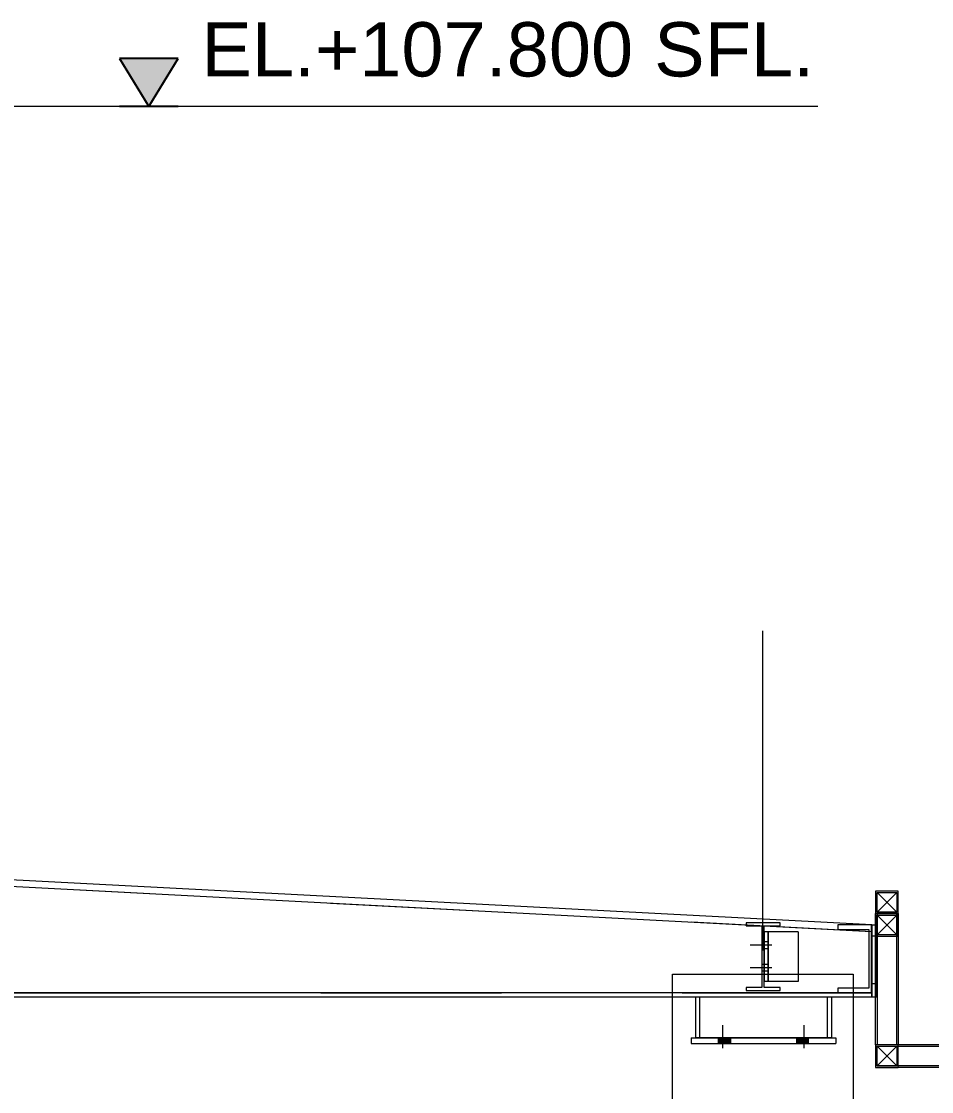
# Model space of a CAD drawing. Header units: millimetres. Extents: x 652937 to 1670132, y 1473552 to 2851037.
# Drawn here: x 663530.776 to 663532.79, y 1524559.21 to 1524561.577 of the extents above; entities that cross this region are included whole.
import ezdxf
from ezdxf.enums import TextEntityAlignment as Align

# ---------------------------------------------------------------- set-up
doc = ezdxf.new("R2010")
doc.units = ezdxf.units.MM
for name, pattern in [('Grid Line', [22.225, 12.7, -3.175, 3.175, -3.175]), ('XKITLINE00', [0]), ('XKITLINE02', [4, 2, -2])]:
    doc.linetypes.add(name, pattern=pattern)
for name, color, linetype, lineweight in [('A-230-M_FLOOR', 7, 'Continuous', 25), ('Bolt', 7, 'Continuous', 0), ('Part', 7, 'Continuous', 0), ('Z-030-M_GRID', 7, 'Continuous', 9), ('Z-230-A_LEVEL', 7, 'Continuous', 9)]:
    doc.layers.add(name, color=color, linetype=linetype, lineweight=lineweight)
doc.layers.add('DIM', color=7, linetype='Continuous')
doc.styles.add('ANGSANA', font='angsana.shx', dxfattribs={"width": 0.9})
doc.styles.add('Arial', font='arial.ttf')

# ---------------------------------------------------------------- blocks, each defined once
blk = doc.blocks.new('*A1489973')
at = {"layer": 'Part', "color": 7, "linetype": 'XKITLINE02', "lineweight": 0}
for p, q in [((567.337001, 24.773517), (553.237008, 25.512464)), ((553.237008, 25.512464), (553.237008, 24.098617)), ((567.337001, 24.098617), (567.337001, 24.773517)), ((553.237008, 24.098617), (567.337001, 24.098617))]:
    blk.add_line(p, q, dxfattribs=at)
at = {"layer": 'Part', "color": 7, "linetype": 'XKITLINE00', "lineweight": 0}
blk.add_line((567.337001, 24.773517), (567.333076, 24.773723), dxfattribs=at)
blk = doc.blocks.new('*A1490974')
at = {"layer": 'Part', "color": 7, "linetype": 'XKITLINE00', "lineweight": 0}
for p, q in [((567.337001, 24.098617), (553.237001, 24.098617)), ((567.337001, 24.048617), (553.237001, 24.048617)), ((567.337001, 24.048617), (567.337001, 24.098617))]:
    blk.add_line(p, q, dxfattribs=at)
at = {"layer": 'Part', "color": 7, "linetype": 'XKITLINE02', "lineweight": 0}
blk.add_line((553.237001, 24.098617), (553.237001, 24.048617), dxfattribs=at)
blk = doc.blocks.new('*A1491975')
at = {"layer": 'Part', "color": 7, "linetype": 'XKITLINE00', "lineweight": 0}
for p, q in [((567.337001, 24.848617), (553.237001, 25.587567)), ((567.333075, 24.77372), (553.237001, 25.512464)), ((567.337001, 24.848617), (567.333075, 24.77372))]:
    blk.add_line(p, q, dxfattribs=at)
at = {"layer": 'Part', "color": 7, "linetype": 'XKITLINE02', "lineweight": 0}
blk.add_line((553.237001, 25.587567), (553.237001, 25.512464), dxfattribs=at)
blk = doc.blocks.new('*A1502986')
at = {"layer": 'Part', "color": 7, "linetype": 'XKITLINE02', "lineweight": 0}
for p, q in [((567.627002, 24.973606), (567.377002, 24.973606)), ((567.377002, 24.973606), (567.377002, 24.723606)), ((567.627002, 24.723606), (567.627002, 24.973606)), ((567.611002, 24.739606), (567.393002, 24.957606)), ((567.611002, 24.957606), (567.393002, 24.739606)), ((567.393002, 24.739606), (567.393002, 24.957606)), ((567.393002, 24.957606), (567.611002, 24.957606)), ((567.611002, 24.957606), (567.611002, 24.739606)), ((567.611002, 24.739606), (567.393002, 24.739606)), ((567.377002, 24.723606), (567.627002, 24.723606))]:
    blk.add_line(p, q, dxfattribs=at)
blk = doc.blocks.new('*A1504988')
at = {"layer": 'Part', "color": 7, "linetype": 'XKITLINE02', "lineweight": 0}
for p, q in [((567.627002, 23.523606), (567.377002, 23.523606)), ((567.377002, 23.523606), (567.377002, 23.273606)), ((567.611002, 23.289606), (567.393002, 23.507606)), ((567.611002, 23.507606), (567.393002, 23.289606)), ((567.393002, 23.289606), (567.393002, 23.507606)), ((567.393002, 23.507606), (567.611002, 23.507606)), ((567.611002, 23.507606), (567.611002, 23.289606)), ((567.627002, 23.273606), (567.627002, 23.523606)), ((567.377002, 23.273606), (567.627002, 23.273606)), ((567.611002, 23.289606), (567.393002, 23.289606))]:
    blk.add_line(p, q, dxfattribs=at)
blk = doc.blocks.new('*A1509993')
at = {"layer": 'Part', "color": 7, "linetype": 'XKITLINE02', "lineweight": 0}
for p, q in [((566.319951, 24.873617), (565.944951, 24.873617)), ((565.944951, 24.873617), (565.944951, 24.838617)), ((566.319951, 24.838617), (566.319951, 24.873617)), ((565.944951, 24.838617), (566.119951, 24.838617)), ((566.119951, 24.838617), (566.119951, 24.158617)), ((566.144951, 24.158617), (566.144951, 24.838617)), ((566.144951, 24.838617), (566.319951, 24.838617)), ((566.119951, 24.158617), (565.944951, 24.158617)), ((565.944951, 24.158617), (565.944951, 24.123617)), ((566.319951, 24.158617), (566.144951, 24.158617)), ((566.319951, 24.123617), (566.319951, 24.158617)), ((565.944951, 24.123617), (566.319951, 24.123617))]:
    blk.add_line(p, q, dxfattribs=at)
blk = doc.blocks.new('*A1510994')
at = {"layer": 'Part', "color": 7, "linetype": 'XKITLINE02', "lineweight": 0}
for p, q in [((567.333051, 24.848617), (566.958051, 24.848617)), ((566.958051, 24.848617), (566.958051, 24.798617)), ((566.958051, 24.798617), (567.303051, 24.798617)), ((567.303051, 24.798617), (567.303051, 24.148617)), ((567.333051, 24.098617), (567.333051, 24.848617)), ((567.303051, 24.148617), (566.958051, 24.148617)), ((566.958051, 24.148617), (566.958051, 24.098617)), ((566.958051, 24.098617), (567.333051, 24.098617))]:
    blk.add_line(p, q, dxfattribs=at)
blk = doc.blocks.new('*A1511995')
at = {"layer": 'Part', "color": 7, "linetype": 'XKITLINE02', "lineweight": 0}
for p, q in [((567.627002, 24.973606), (567.377002, 24.973606)), ((567.377002, 24.973606), (567.377002, 24.723606)), ((567.627002, 24.723606), (567.627002, 24.973606)), ((567.611002, 24.739606), (567.393002, 24.957606)), ((567.611002, 24.957606), (567.393002, 24.739606)), ((567.393002, 24.739606), (567.393002, 24.957606)), ((567.393002, 24.957606), (567.611002, 24.957606)), ((567.611002, 24.957606), (567.611002, 24.739606)), ((567.611002, 24.739606), (567.393002, 24.739606)), ((567.377002, 24.723606), (567.627002, 24.723606))]:
    blk.add_line(p, q, dxfattribs=at)
blk = doc.blocks.new('*A1513997')
at = {"layer": 'Part', "color": 7, "linetype": 'XKITLINE02', "lineweight": 0}
for p, q in [((567.627002, 23.523606), (567.377002, 23.523606)), ((567.377002, 23.523606), (567.377002, 23.273606)), ((567.611002, 23.289606), (567.393002, 23.507606)), ((567.611002, 23.507606), (567.393002, 23.289606)), ((567.393002, 23.289606), (567.393002, 23.507606)), ((567.393002, 23.507606), (567.611002, 23.507606)), ((567.611002, 23.507606), (567.611002, 23.289606)), ((567.627002, 23.273606), (567.627002, 23.523606)), ((567.377002, 23.273606), (567.627002, 23.273606)), ((567.611002, 23.289606), (567.393002, 23.289606))]:
    blk.add_line(p, q, dxfattribs=at)
blk = doc.blocks.new('*A15181002')
at = {"layer": 'Bolt', "color": 7, "linetype": 'XKITLINE02', "lineweight": 0}
for p, q in [((566.229551, 24.623617), (565.989951, 24.623617)), ((566.144951, 24.661117), (566.119951, 24.661117)), ((566.189951, 24.661117), (566.144951, 24.661117)), ((566.144951, 24.586117), (566.119951, 24.586117)), ((566.189951, 24.586117), (566.144951, 24.586117)), ((566.144951, 24.411117), (566.119951, 24.411117)), ((566.189951, 24.411117), (566.144951, 24.411117)), ((566.229551, 24.373617), (565.989951, 24.373617)), ((566.144951, 24.336117), (566.119951, 24.336117)), ((566.189951, 24.336117), (566.144951, 24.336117))]:
    blk.add_line(p, q, dxfattribs=at)
blk = doc.blocks.new('*A15191003')
at = {"layer": 'Bolt'}
for points in [[(565.639, 23.539), (565.639, 23.599), (565.734, 23.599), (565.734, 23.539)], [(565.639, 23.539), (565.639, 23.599), (565.734, 23.599), (565.734, 23.539)], [(566.539, 23.539), (566.539, 23.599), (566.634, 23.599), (566.634, 23.539)], [(566.539, 23.539), (566.539, 23.599), (566.634, 23.599), (566.634, 23.539)]]:
    blk.add_hatch(color=7, dxfattribs=at).paths.add_polyline_path(points, flags=17)
at = {"layer": 'Bolt', "color": 7, "linetype": 'XKITLINE00', "lineweight": 0}
for p, q in [((565.687, 23.486), (565.687, 23.739)), ((565.687, 23.486), (565.687, 23.739)), ((566.587, 23.486), (566.587, 23.739)), ((566.587, 23.486), (566.587, 23.739)), ((565.639, 23.539), (565.639, 23.599)), ((565.639, 23.539), (565.639, 23.599)), ((565.734, 23.539), (565.734, 23.599)), ((565.734, 23.539), (565.734, 23.599)), ((566.539, 23.539), (566.539, 23.599)), ((566.539, 23.539), (566.539, 23.599)), ((566.634, 23.539), (566.634, 23.599)), ((566.634, 23.539), (566.634, 23.599))]:
    blk.add_line(p, q, dxfattribs=at)
blk = doc.blocks.new('*A15201004')
at = {"layer": 'Bolt'}
for points in [[(565.772, 23.599), (565.772, 23.539), (565.702, 23.539), (565.702, 23.599)], [(565.772, 23.599), (565.772, 23.539), (565.702, 23.539), (565.702, 23.599)], [(566.572, 23.599), (566.572, 23.539), (566.502, 23.539), (566.502, 23.599)], [(566.572, 23.599), (566.572, 23.539), (566.502, 23.539), (566.502, 23.599)]]:
    blk.add_hatch(color=7, dxfattribs=at).paths.add_polyline_path(points, flags=17)
at = {"layer": 'Bolt', "color": 7, "linetype": 'XKITLINE00', "lineweight": 0}
for p, q in [((565.702, 23.599), (565.702, 23.539)), ((565.702, 23.599), (565.702, 23.539)), ((565.737, 23.599), (565.737, 23.539)), ((565.737, 23.599), (565.737, 23.539)), ((565.772, 23.599), (565.772, 23.539)), ((565.772, 23.599), (565.772, 23.539)), ((566.502, 23.599), (566.502, 23.539)), ((566.502, 23.599), (566.502, 23.539)), ((566.537, 23.599), (566.537, 23.539)), ((566.537, 23.599), (566.537, 23.539)), ((566.572, 23.599), (566.572, 23.539)), ((566.572, 23.599), (566.572, 23.539))]:
    blk.add_line(p, q, dxfattribs=at)
blk = doc.blocks.new('*A15211005')
at = {"layer": 'Part', "color": 7, "linetype": 'XKITLINE02', "lineweight": 0}
for p, q in [((566.519951, 24.773617), (566.144951, 24.773617)), ((566.144951, 24.773617), (566.144951, 24.223617)), ((566.189951, 24.223617), (566.189951, 24.773617)), ((566.519951, 24.773617), (566.519951, 24.223617)), ((566.519951, 24.223617), (566.144951, 24.223617))]:
    blk.add_line(p, q, dxfattribs=at)
blk = doc.blocks.new('*A15221006')
at = {"layer": 'Part', "color": 7, "linetype": 'XKITLINE00', "lineweight": 0}
for p, q in [((565.387437, 23.598606), (565.387437, 24.048456)), ((566.887437, 24.048456), (565.387437, 24.048456)), ((565.432437, 23.598606), (565.432437, 24.048456)), ((566.842437, 24.048456), (566.842437, 23.598606)), ((566.887437, 24.048456), (566.887437, 23.598606))]:
    blk.add_line(p, q, dxfattribs=at)
at = {"layer": 'Part', "color": 7, "linetype": 'XKITLINE02', "lineweight": 0}
for p, q in [((565.387437, 23.598456), (565.387437, 23.598606)), ((565.387437, 23.598606), (565.387437, 23.598456)), ((566.887437, 23.598456), (565.387437, 23.598456)), ((565.432437, 23.598606), (565.432437, 23.598456)), ((565.432437, 23.598456), (565.432437, 23.598606)), ((565.432437, 23.598606), (565.432437, 23.598456)), ((566.842437, 23.598606), (566.842437, 23.598456)), ((566.842437, 23.598456), (566.842437, 23.598606)), ((566.842437, 23.598456), (566.842437, 23.598606)), ((566.842437, 23.598606), (566.842437, 23.598456)), ((566.887437, 23.598606), (566.887437, 23.598456))]:
    blk.add_line(p, q, dxfattribs=at)
blk = doc.blocks.new('*A15231007')
at = {"layer": 'Part', "color": 7, "linetype": 'XKITLINE00', "lineweight": 0}
for p, q in [((565.336983, 23.598606), (566.936983, 23.598606)), ((565.336983, 23.598606), (565.336983, 23.538606)), ((566.936983, 23.598606), (566.936983, 23.538606)), ((565.336983, 23.538606), (566.936983, 23.538606))]:
    blk.add_line(p, q, dxfattribs=at)
blk = doc.blocks.new('*A15241008')
at = {"layer": 'Part', "color": 7, "linetype": 'XKITLINE00', "lineweight": 0}
for p, q in [((567.337001, 24.848617), (567.337001, 24.048617)), ((567.337001, 24.848617), (567.387001, 24.848617)), ((567.387001, 24.848617), (567.387001, 24.048617)), ((567.387001, 24.048617), (567.337001, 24.048617))]:
    blk.add_line(p, q, dxfattribs=at)
at = {"layer": 'Part', "color": 7, "linetype": 'XKITLINE02', "lineweight": 0}
for p, q in [((567.387001, 24.723514), (567.337001, 24.723514)), ((567.387001, 24.198617), (567.337001, 24.198617))]:
    blk.add_line(p, q, dxfattribs=at)
blk = doc.blocks.new('*A15251009')
at = {"layer": 'Part', "color": 7, "linetype": 'XKITLINE00', "lineweight": 0}
for p, q in [((567.377002, 24.973606), (567.627002, 24.973606)), ((567.377002, 23.523606), (567.377002, 24.973606)), ((567.627002, 24.973606), (567.627002, 23.523606)), ((567.627002, 23.523606), (567.377002, 23.523606))]:
    blk.add_line(p, q, dxfattribs=at)
at = {"layer": 'Part', "color": 7, "linetype": 'XKITLINE02', "lineweight": 0}
for p, q in [((567.393002, 24.973606), (567.393002, 23.523606)), ((567.611002, 23.523606), (567.611002, 24.973606))]:
    blk.add_line(p, q, dxfattribs=at)
blk = doc.blocks.new('*A15271011')
at = {"layer": 'Part', "color": 7, "linetype": 'XKITLINE00', "lineweight": 0}
for p, q in [((569.627002, 23.523606), (567.377002, 23.523606)), ((567.377002, 23.523606), (567.377002, 23.273606)), ((569.627002, 23.523606), (569.627002, 23.273606)), ((569.627002, 23.273606), (567.377002, 23.273606))]:
    blk.add_line(p, q, dxfattribs=at)
at = {"layer": 'Part', "color": 7, "linetype": 'XKITLINE02', "lineweight": 0}
for p, q in [((567.377002, 23.507606), (569.627002, 23.507606)), ((569.627002, 23.289606), (567.377002, 23.289606))]:
    blk.add_line(p, q, dxfattribs=at)
blk = doc.blocks.new('*A15321016')
at = {"layer": 'Part', "color": 7, "linetype": 'XKITLINE00', "lineweight": 0}
for p, q in [((566.519951, 24.773617), (566.144951, 24.773617)), ((566.144951, 24.773617), (566.144951, 24.223617)), ((566.189951, 24.773617), (566.189951, 24.223617)), ((566.519951, 24.773617), (566.519951, 24.223617)), ((566.519951, 24.223617), (566.144951, 24.223617))]:
    blk.add_line(p, q, dxfattribs=at)
blk = doc.blocks.new('*A15351019')
at = {"layer": 'Part', "color": 7, "linetype": 'XKITLINE00', "lineweight": 0}
for p, q in [((567.377002, 24.973606), (567.627002, 24.973606)), ((567.377002, 23.523606), (567.377002, 24.973606)), ((567.627002, 24.973606), (567.627002, 23.523606)), ((567.627002, 23.523606), (567.377002, 23.523606))]:
    blk.add_line(p, q, dxfattribs=at)
at = {"layer": 'Part', "color": 7, "linetype": 'XKITLINE02', "lineweight": 0}
for p, q in [((567.393002, 24.973606), (567.393002, 23.523606)), ((567.611002, 23.523606), (567.611002, 24.973606))]:
    blk.add_line(p, q, dxfattribs=at)
blk = doc.blocks.new('*A15371021')
at = {"layer": 'Part', "color": 7, "linetype": 'XKITLINE00', "lineweight": 0}
for p, q in [((569.627002, 23.523606), (567.377002, 23.523606)), ((567.377002, 23.523606), (567.377002, 23.273606)), ((569.627002, 23.523606), (569.627002, 23.273606)), ((569.627002, 23.273606), (567.377002, 23.273606))]:
    blk.add_line(p, q, dxfattribs=at)
at = {"layer": 'Part', "color": 7, "linetype": 'XKITLINE02', "lineweight": 0}
for p, q in [((567.377002, 23.507606), (569.627002, 23.507606)), ((569.627002, 23.289606), (567.377002, 23.289606))]:
    blk.add_line(p, q, dxfattribs=at)
blk = doc.blocks.new('*A15451029')
at = {"layer": 'Part', "color": 7, "linetype": 'XKITLINE00', "lineweight": 0}
for p, q in [((567.627002, 25.223606), (567.377002, 25.223606)), ((567.377002, 25.223606), (567.377002, 24.973606)), ((567.627002, 24.973606), (567.627002, 25.223606)), ((567.611002, 24.989606), (567.393002, 25.207606)), ((567.393002, 24.989606), (567.393002, 25.207606)), ((567.393002, 25.207606), (567.611002, 25.207606)), ((567.393002, 24.989606), (567.611002, 25.207606)), ((567.611002, 25.207606), (567.611002, 24.989606)), ((567.377002, 24.973606), (567.627002, 24.973606)), ((567.611002, 24.989606), (567.393002, 24.989606))]:
    blk.add_line(p, q, dxfattribs=at)
blk = doc.blocks.new('12')
at = {"color": 7, "lineweight": 0, "xscale": 0.2, "yscale": 0.2, "zscale": 0.2}
for name in ['*A1491975', '*A1489973', '*A15451029', '*A1502986', '*A1511995', '*A15251009', '*A15351019', '*A1509993', '*A1510994', '*A15241008', '*A15211005', '*A15321016', '*A15181002', '*A1490974', '*A15221006', '*A15191003', '*A15231007', '*A15201004', '*A1504988', '*A1513997', '*A15271011', '*A15371021']:
    blk.add_blockref(name, (663419.1909, 1524488.8719), dxfattribs=at)
blk = doc.blocks.new('LEV-SEC')
blk.add_hatch(color=7).paths.add_polyline_path([(-1.622, 2.668), (0, 0), (1.622, 2.668)])
at = {"color": 7}
for p, q in [((-1.622, 2.668), (0, 0)), ((1.622, 2.668), (-1.622, 2.668)), ((0, 0), (1.622, 2.668)), ((1.622, 0), (-1.622, 0))]:
    blk.add_line(p, q, dxfattribs=at)
at = {"color": 7, "style": 'ANGSANA'}
blk.add_attdef('ELEVATION', text='', height=2.4, dxfattribs=at).set_placement((2.913, 2.209), align=Align.BOTTOM_LEFT)

msp = doc.modelspace()

# ---------------------------------------------------------------- linework, layer by layer
at = {"layer": 'A-230-M_FLOOR', "color": 7, "lineweight": 9}
msp.add_lwpolyline([(663532.6166, 1524559.4691), (663532.6166, 1524556.0381), (663532.2166, 1524556.0381), (663532.2166, 1524559.4691)], close=True, dxfattribs=at)
at = {"layer": 'Z-030-M_GRID', "color": 7, "linetype": 'Grid Line', "ltscale": 0.2}
msp.add_line((663532.4166, 1524555.077), (663532.4166, 1524560.2284), dxfattribs=at)
at = {"layer": 'Z-230-A_LEVEL', "color": 7, "linetype": 'Grid Line', "ltscale": 0.5}
msp.add_line((663532.5385, 1524561.3881), (663529.8071, 1524561.3881), dxfattribs=at)

# ---------------------------------------------------------------- block references
at = {"color": 7}
msp.add_blockref('12', (0, 65.7366), dxfattribs=at)
at = {"layer": 'DIM', "color": 7}
ref = msp.add_blockref('LEV-SEC', (663531.0578, 1524561.3881), dxfattribs=dict(at, xscale=0.04, yscale=0.04, zscale=0.04))
ref.add_attrib('ELEVATION', 'EL.+107.800 SFL.', dxfattribs={"layer": '0', "color": 7, "height": 0.12, "style": 'Arial'}).set_placement((663531.1743, 1524561.4189), align=Align.BOTTOM_LEFT)

doc.saveas('drawing.dxf')
